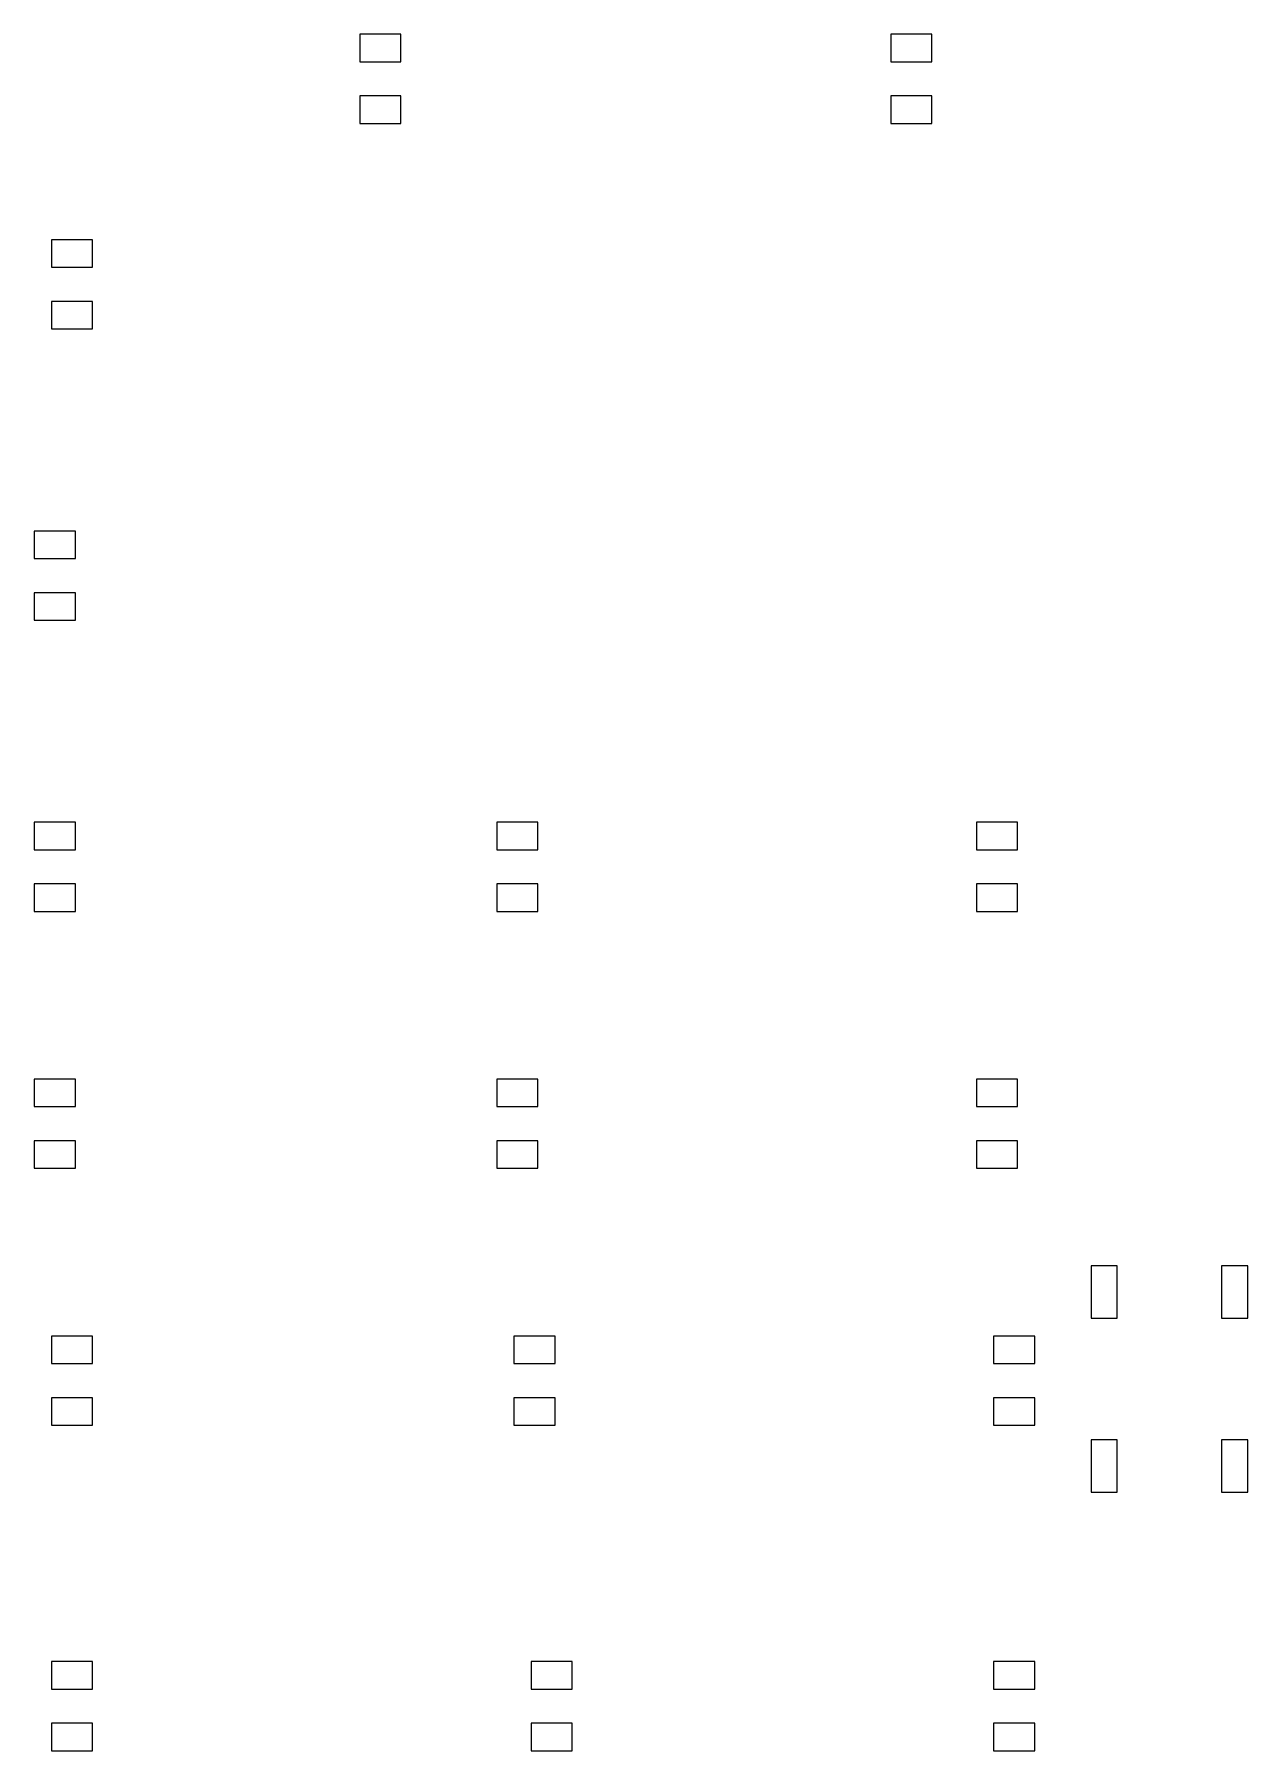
# Model space of a CAD drawing. Header units: millimetres. Extents: x -96 to 92, y -120 to 136.
# Drawn here: x 47.8 to 83.3, y -116.2 to -66.1 of the extents above.
import ezdxf

# ---------------------------------------------------------------- set-up
doc = ezdxf.new("R2010")
doc.units = ezdxf.units.MM
doc.header["$MEASUREMENT"] = 0
doc.layers.add('Camada 1', color=7, linetype='Continuous')

msp = doc.modelspace()

# ---------------------------------------------------------------- linework, layer by layer
at = {"layer": 'Camada 1', "lineweight": 9}
for points in [[(58.5382, -66.9345), (58.5382, -66.9345), (57.3383, -66.9346), (57.3383, -66.9346), (57.3383, -66.9346), (57.3383, -66.9346), (57.3383, -66.1346), (57.3383, -66.1346), (57.3383, -66.1346), (57.3383, -66.1346), (58.5382, -66.1345), (58.5382, -66.1345), (58.5382, -66.1345), (58.5382, -66.1345), (58.5382, -66.9345), (58.5382, -66.9345)], [(74.0382, -66.9345), (74.0382, -66.9345), (72.8383, -66.9346), (72.8383, -66.9346), (72.8383, -66.9346), (72.8383, -66.9346), (72.8383, -66.1346), (72.8383, -66.1346), (72.8383, -66.1346), (72.8383, -66.1346), (74.0382, -66.1345), (74.0382, -66.1345), (74.0382, -66.1345), (74.0382, -66.1345), (74.0382, -66.9345), (74.0382, -66.9345)], [(58.5382, -68.7345), (58.5382, -68.7345), (57.3383, -68.7346), (57.3383, -68.7346), (57.3383, -68.7346), (57.3383, -68.7346), (57.3383, -67.9346), (57.3383, -67.9346), (57.3383, -67.9346), (57.3383, -67.9346), (58.5382, -67.9345), (58.5382, -67.9345), (58.5382, -67.9345), (58.5382, -67.9345), (58.5382, -68.7345), (58.5382, -68.7345)], [(74.0382, -68.7345), (74.0382, -68.7345), (72.8383, -68.7346), (72.8383, -68.7346), (72.8383, -68.7346), (72.8383, -68.7346), (72.8383, -67.9346), (72.8383, -67.9346), (72.8383, -67.9346), (72.8383, -67.9346), (74.0382, -67.9345), (74.0382, -67.9345), (74.0382, -67.9345), (74.0382, -67.9345), (74.0382, -68.7345), (74.0382, -68.7345)], [(48.3383, -72.1345), (48.3383, -72.1345), (49.5382, -72.1346), (49.5382, -72.1346), (49.5382, -72.1346), (49.5382, -72.1346), (49.5382, -72.9346), (49.5382, -72.9346), (49.5382, -72.9346), (49.5382, -72.9346), (48.3383, -72.9345), (48.3383, -72.9345), (48.3383, -72.9345), (48.3383, -72.9345), (48.3383, -72.1345), (48.3383, -72.1345)], [(48.3383, -73.9345), (48.3383, -73.9345), (49.5382, -73.9346), (49.5382, -73.9346), (49.5382, -73.9346), (49.5382, -73.9346), (49.5382, -74.7346), (49.5382, -74.7346), (49.5382, -74.7346), (49.5382, -74.7346), (48.3383, -74.7345), (48.3383, -74.7345), (48.3383, -74.7345), (48.3383, -74.7345), (48.3383, -73.9345), (48.3383, -73.9345)], [(47.8383, -80.6345), (47.8383, -80.6345), (49.0382, -80.6346), (49.0382, -80.6346), (49.0382, -80.6346), (49.0382, -80.6346), (49.0382, -81.4346), (49.0382, -81.4346), (49.0382, -81.4346), (49.0382, -81.4346), (47.8383, -81.4345), (47.8383, -81.4345), (47.8383, -81.4345), (47.8383, -81.4345), (47.8383, -80.6345), (47.8383, -80.6345)], [(47.8383, -82.4345), (47.8383, -82.4345), (49.0382, -82.4346), (49.0382, -82.4346), (49.0382, -82.4346), (49.0382, -82.4346), (49.0382, -83.2346), (49.0382, -83.2346), (49.0382, -83.2346), (49.0382, -83.2346), (47.8383, -83.2345), (47.8383, -83.2345), (47.8383, -83.2345), (47.8383, -83.2345), (47.8383, -82.4345), (47.8383, -82.4345)], [(47.8383, -89.1345), (47.8383, -89.1345), (49.0382, -89.1346), (49.0382, -89.1346), (49.0382, -89.1346), (49.0382, -89.1346), (49.0382, -89.9346), (49.0382, -89.9346), (49.0382, -89.9346), (49.0382, -89.9346), (47.8383, -89.9345), (47.8383, -89.9345), (47.8383, -89.9345), (47.8383, -89.9345), (47.8383, -89.1345), (47.8383, -89.1345)], [(61.3383, -89.1345), (61.3383, -89.1345), (62.5382, -89.1346), (62.5382, -89.1346), (62.5382, -89.1346), (62.5382, -89.1346), (62.5382, -89.9346), (62.5382, -89.9346), (62.5382, -89.9346), (62.5382, -89.9346), (61.3383, -89.9345), (61.3383, -89.9345), (61.3383, -89.9345), (61.3383, -89.9345), (61.3383, -89.1345), (61.3383, -89.1345)], [(75.3383, -89.1345), (75.3383, -89.1345), (76.5382, -89.1346), (76.5382, -89.1346), (76.5382, -89.1346), (76.5382, -89.1346), (76.5382, -89.9346), (76.5382, -89.9346), (76.5382, -89.9346), (76.5382, -89.9346), (75.3383, -89.9345), (75.3383, -89.9345), (75.3383, -89.9345), (75.3383, -89.9345), (75.3383, -89.1345), (75.3383, -89.1345)], [(47.8383, -90.9345), (47.8383, -90.9345), (49.0382, -90.9346), (49.0382, -90.9346), (49.0382, -90.9346), (49.0382, -90.9346), (49.0382, -91.7346), (49.0382, -91.7346), (49.0382, -91.7346), (49.0382, -91.7346), (47.8383, -91.7345), (47.8383, -91.7345), (47.8383, -91.7345), (47.8383, -91.7345), (47.8383, -90.9345), (47.8383, -90.9345)], [(61.3383, -90.9345), (61.3383, -90.9345), (62.5382, -90.9346), (62.5382, -90.9346), (62.5382, -90.9346), (62.5382, -90.9346), (62.5382, -91.7346), (62.5382, -91.7346), (62.5382, -91.7346), (62.5382, -91.7346), (61.3383, -91.7345), (61.3383, -91.7345), (61.3383, -91.7345), (61.3383, -91.7345), (61.3383, -90.9345), (61.3383, -90.9345)], [(75.3383, -90.9345), (75.3383, -90.9345), (76.5382, -90.9346), (76.5382, -90.9346), (76.5382, -90.9346), (76.5382, -90.9346), (76.5382, -91.7346), (76.5382, -91.7346), (76.5382, -91.7346), (76.5382, -91.7346), (75.3383, -91.7345), (75.3383, -91.7345), (75.3383, -91.7345), (75.3383, -91.7345), (75.3383, -90.9345), (75.3383, -90.9345)], [(47.8383, -96.6345), (47.8383, -96.6345), (49.0382, -96.6346), (49.0382, -96.6346), (49.0382, -96.6346), (49.0382, -96.6346), (49.0382, -97.4346), (49.0382, -97.4346), (49.0382, -97.4346), (49.0382, -97.4346), (47.8383, -97.4345), (47.8383, -97.4345), (47.8383, -97.4345), (47.8383, -97.4345), (47.8383, -96.6345), (47.8383, -96.6345)], [(61.3383, -96.6345), (61.3383, -96.6345), (62.5382, -96.6346), (62.5382, -96.6346), (62.5382, -96.6346), (62.5382, -96.6346), (62.5382, -97.4346), (62.5382, -97.4346), (62.5382, -97.4346), (62.5382, -97.4346), (61.3383, -97.4345), (61.3383, -97.4345), (61.3383, -97.4345), (61.3383, -97.4345), (61.3383, -96.6345), (61.3383, -96.6345)], [(75.3383, -96.6345), (75.3383, -96.6345), (76.5382, -96.6346), (76.5382, -96.6346), (76.5382, -96.6346), (76.5382, -96.6346), (76.5382, -97.4346), (76.5382, -97.4346), (76.5382, -97.4346), (76.5382, -97.4346), (75.3383, -97.4345), (75.3383, -97.4345), (75.3383, -97.4345), (75.3383, -97.4345), (75.3383, -96.6345), (75.3383, -96.6345)], [(47.8383, -98.4345), (47.8383, -98.4345), (49.0382, -98.4346), (49.0382, -98.4346), (49.0382, -98.4346), (49.0382, -98.4346), (49.0382, -99.2346), (49.0382, -99.2346), (49.0382, -99.2346), (49.0382, -99.2346), (47.8383, -99.2345), (47.8383, -99.2345), (47.8383, -99.2345), (47.8383, -99.2345), (47.8383, -98.4345), (47.8383, -98.4345)], [(61.3383, -98.4345), (61.3383, -98.4345), (62.5382, -98.4346), (62.5382, -98.4346), (62.5382, -98.4346), (62.5382, -98.4346), (62.5382, -99.2346), (62.5382, -99.2346), (62.5382, -99.2346), (62.5382, -99.2346), (61.3383, -99.2345), (61.3383, -99.2345), (61.3383, -99.2345), (61.3383, -99.2345), (61.3383, -98.4345), (61.3383, -98.4345)], [(75.3383, -98.4345), (75.3383, -98.4345), (76.5382, -98.4346), (76.5382, -98.4346), (76.5382, -98.4346), (76.5382, -98.4346), (76.5382, -99.2346), (76.5382, -99.2346), (76.5382, -99.2346), (76.5382, -99.2346), (75.3383, -99.2345), (75.3383, -99.2345), (75.3383, -99.2345), (75.3383, -99.2345), (75.3383, -98.4345), (75.3383, -98.4345)], [(78.6823, -103.6065), (78.6823, -103.6065), (78.6823, -102.0826), (78.6823, -102.0826), (78.6823, -102.0826), (78.6823, -102.0826), (79.4443, -102.0826), (79.4443, -102.0826), (79.4443, -102.0826), (79.4443, -102.0826), (79.4443, -103.6065), (79.4443, -103.6065), (79.4443, -103.6065), (79.4443, -103.6065), (78.6823, -103.6065), (78.6823, -103.6065)], [(82.4923, -103.6065), (82.4923, -103.6065), (82.4923, -102.0826), (82.4923, -102.0826), (82.4923, -102.0826), (82.4923, -102.0826), (83.2543, -102.0826), (83.2543, -102.0826), (83.2543, -102.0826), (83.2543, -102.0826), (83.2543, -103.6065), (83.2543, -103.6065), (83.2543, -103.6065), (83.2543, -103.6065), (82.4923, -103.6065), (82.4923, -103.6065)], [(48.3383, -104.1345), (48.3383, -104.1345), (49.5382, -104.1346), (49.5382, -104.1346), (49.5382, -104.1346), (49.5382, -104.1346), (49.5382, -104.9346), (49.5382, -104.9346), (49.5382, -104.9346), (49.5382, -104.9346), (48.3383, -104.9345), (48.3383, -104.9345), (48.3383, -104.9345), (48.3383, -104.9345), (48.3383, -104.1345), (48.3383, -104.1345)], [(63.0382, -104.9345), (63.0382, -104.9345), (61.8383, -104.9346), (61.8383, -104.9346), (61.8383, -104.9346), (61.8383, -104.9346), (61.8383, -104.1346), (61.8383, -104.1346), (61.8383, -104.1346), (61.8383, -104.1346), (63.0382, -104.1345), (63.0382, -104.1345), (63.0382, -104.1345), (63.0382, -104.1345), (63.0382, -104.9345), (63.0382, -104.9345)], [(77.0382, -104.9345), (77.0382, -104.9345), (75.8383, -104.9346), (75.8383, -104.9346), (75.8383, -104.9346), (75.8383, -104.9346), (75.8383, -104.1346), (75.8383, -104.1346), (75.8383, -104.1346), (75.8383, -104.1346), (77.0382, -104.1345), (77.0382, -104.1345), (77.0382, -104.1345), (77.0382, -104.1345), (77.0382, -104.9345), (77.0382, -104.9345)], [(48.3383, -105.9345), (48.3383, -105.9345), (49.5382, -105.9346), (49.5382, -105.9346), (49.5382, -105.9346), (49.5382, -105.9346), (49.5382, -106.7346), (49.5382, -106.7346), (49.5382, -106.7346), (49.5382, -106.7346), (48.3383, -106.7345), (48.3383, -106.7345), (48.3383, -106.7345), (48.3383, -106.7345), (48.3383, -105.9345), (48.3383, -105.9345)], [(63.0382, -106.7345), (63.0382, -106.7345), (61.8383, -106.7346), (61.8383, -106.7346), (61.8383, -106.7346), (61.8383, -106.7346), (61.8383, -105.9346), (61.8383, -105.9346), (61.8383, -105.9346), (61.8383, -105.9346), (63.0382, -105.9345), (63.0382, -105.9345), (63.0382, -105.9345), (63.0382, -105.9345), (63.0382, -106.7345), (63.0382, -106.7345)], [(77.0382, -106.7345), (77.0382, -106.7345), (75.8383, -106.7346), (75.8383, -106.7346), (75.8383, -106.7346), (75.8383, -106.7346), (75.8383, -105.9346), (75.8383, -105.9346), (75.8383, -105.9346), (75.8383, -105.9346), (77.0382, -105.9345), (77.0382, -105.9345), (77.0382, -105.9345), (77.0382, -105.9345), (77.0382, -106.7345), (77.0382, -106.7345)], [(78.6823, -108.6865), (78.6823, -108.6865), (78.6823, -107.1626), (78.6823, -107.1626), (78.6823, -107.1626), (78.6823, -107.1626), (79.4443, -107.1626), (79.4443, -107.1626), (79.4443, -107.1626), (79.4443, -107.1626), (79.4443, -108.6865), (79.4443, -108.6865), (79.4443, -108.6865), (79.4443, -108.6865), (78.6823, -108.6865), (78.6823, -108.6865)], [(82.4923, -108.6865), (82.4923, -108.6865), (82.4923, -107.1626), (82.4923, -107.1626), (82.4923, -107.1626), (82.4923, -107.1626), (83.2543, -107.1626), (83.2543, -107.1626), (83.2543, -107.1626), (83.2543, -107.1626), (83.2543, -108.6865), (83.2543, -108.6865), (83.2543, -108.6865), (83.2543, -108.6865), (82.4923, -108.6865), (82.4923, -108.6865)], [(48.3383, -113.6345), (48.3383, -113.6345), (49.5382, -113.6346), (49.5382, -113.6346), (49.5382, -113.6346), (49.5382, -113.6346), (49.5382, -114.4346), (49.5382, -114.4346), (49.5382, -114.4346), (49.5382, -114.4346), (48.3383, -114.4345), (48.3383, -114.4345), (48.3383, -114.4345), (48.3383, -114.4345), (48.3383, -113.6345), (48.3383, -113.6345)], [(63.5382, -114.4345), (63.5382, -114.4345), (62.3383, -114.4346), (62.3383, -114.4346), (62.3383, -114.4346), (62.3383, -114.4346), (62.3383, -113.6346), (62.3383, -113.6346), (62.3383, -113.6346), (62.3383, -113.6346), (63.5382, -113.6345), (63.5382, -113.6345), (63.5382, -113.6345), (63.5382, -113.6345), (63.5382, -114.4345), (63.5382, -114.4345)], [(77.0382, -114.4345), (77.0382, -114.4345), (75.8383, -114.4346), (75.8383, -114.4346), (75.8383, -114.4346), (75.8383, -114.4346), (75.8383, -113.6346), (75.8383, -113.6346), (75.8383, -113.6346), (75.8383, -113.6346), (77.0382, -113.6345), (77.0382, -113.6345), (77.0382, -113.6345), (77.0382, -113.6345), (77.0382, -114.4345), (77.0382, -114.4345)], [(48.3383, -115.4345), (48.3383, -115.4345), (49.5382, -115.4346), (49.5382, -115.4346), (49.5382, -115.4346), (49.5382, -115.4346), (49.5382, -116.2346), (49.5382, -116.2346), (49.5382, -116.2346), (49.5382, -116.2346), (48.3383, -116.2345), (48.3383, -116.2345), (48.3383, -116.2345), (48.3383, -116.2345), (48.3383, -115.4345), (48.3383, -115.4345)], [(63.5382, -116.2345), (63.5382, -116.2345), (62.3383, -116.2346), (62.3383, -116.2346), (62.3383, -116.2346), (62.3383, -116.2346), (62.3383, -115.4346), (62.3383, -115.4346), (62.3383, -115.4346), (62.3383, -115.4346), (63.5382, -115.4345), (63.5382, -115.4345), (63.5382, -115.4345), (63.5382, -115.4345), (63.5382, -116.2345), (63.5382, -116.2345)], [(77.0382, -116.2345), (77.0382, -116.2345), (75.8383, -116.2346), (75.8383, -116.2346), (75.8383, -116.2346), (75.8383, -116.2346), (75.8383, -115.4346), (75.8383, -115.4346), (75.8383, -115.4346), (75.8383, -115.4346), (77.0382, -115.4345), (77.0382, -115.4345), (77.0382, -115.4345), (77.0382, -115.4345), (77.0382, -116.2345), (77.0382, -116.2345)]]:
    msp.add_open_spline(points, degree=3, knots=[0, 0, 0, 0, 0.2, 0.2, 0.2, 0.2, 0.4, 0.4, 0.4, 0.4, 0.6, 0.6, 0.6, 0.6, 1, 1, 1, 1], dxfattribs=at)

doc.saveas('drawing.dxf')
